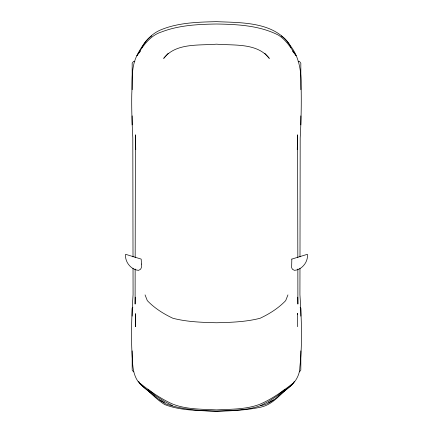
<?xml version="1.0" encoding="UTF-8"?>
<svg xmlns="http://www.w3.org/2000/svg" width="433" height="433" viewBox="0 0 433 433"><rect width="100%" height="100%" fill="white"/><g stroke="black" fill="none" stroke-linecap="round" stroke-linejoin="round"><path stroke-width="0.65" d="M135.15 269.028L135.107 304.074L135.242 297.168M135.172 257.57L135.421 134.842L135.74 149.661M297.531 314.694L297.536 313.357L297.493 326.704M299.972 268.357L299.923 294.721C301.509 318.742 302.488 342.941 299.874 366.919C299.88 373.977 296.448 380.472 291.458 385.294C281.482 392.195 273.25 403.713 260.536 405.645C246.561 410.711 231.157 410.224 216.5 411.096C199.332 410.76 181.941 409.521 165.644 403.848C156.952 398.571 149.304 391.811 141.542 385.294C134.073 378.88 132.736 368.9 132.417 359.634C130.804 338.027 131.61 316.312 133.077 294.721L133.028 268.357M299.988 256.872L300.188 137.916C301.211 120.055 301.514 102.161 301.081 84.278C301.222 70.752 299.068 57.021 290.565 46.012C275.052 21.488 241.966 22.825 216.5 21.65C197.729 22.132 178.196 22.57 160.627 29.937C149.358 34.683 142.23 45.086 136.893 55.603C130.923 67.456 132.449 81.215 131.773 94.053C131.502 108.688 132.054 123.308 132.812 137.916L133.012 256.872M297.26 149.661L297.579 134.842L297.828 257.57M287.945 294.889L285.699 300.626C278.451 308.199 269.543 313.822 260.109 318.26C245.868 321.941 231.125 322.379 216.5 322.758C201.875 322.379 187.132 321.941 172.891 318.26C163.458 313.822 154.549 308.199 147.301 300.626L145.055 294.889M142.029 47.506C144.2 42.932 147.469 38.716 151.734 35.934M294.402 381.321C290.841 387.611 283.669 390.804 278.765 395.903M132.866 307.387L132.173 308.318L132.173 316.128M299.447 371.893L300.827 370.031L300.827 350.882M168.231 53.291L163.685 58.395C175.885 42.656 199.012 45.654 216.5 44.166C233.988 45.654 257.115 42.656 269.315 58.395L264.769 53.291M140.655 50.937L136.893 55.603C143.02 45.909 150.078 35.436 161.688 31.901C179.094 25.206 198.043 24.313 216.5 24.004C237.468 24.378 259.383 25.423 278.43 35.127C286.24 40.085 291.073 48.117 296.107 55.603L292.345 50.937M284.703 390.566C277.921 397.483 270.766 404.963 260.937 407.117C246.361 410.3 231.363 410.825 216.5 411.35C199.158 410.349 181.07 410.922 164.632 404.53C158.51 400.714 153.25 395.773 148.297 390.566M285.001 389.164L277.548 395.61L268.395 401.526L260.536 405.645M292.394 383.746C282.446 391.502 272.108 398.842 260.536 403.994C246.637 409.558 231.227 409.104 216.5 409.899C201.773 409.104 186.363 409.558 172.464 403.994C160.892 398.842 150.554 391.502 140.606 383.746M273.245 399.935L268.536 402.679M134.88 61.34L133.553 61.34L132.173 63.196L132.173 89.696M298.12 61.34L299.447 61.34L300.827 63.196L300.827 89.696M164.464 402.679L159.755 399.935M172.464 405.645L164.605 401.526L155.452 395.61L147.999 389.164M281.266 35.934C285.531 38.716 288.8 42.932 290.971 47.506M154.235 395.903C149.331 390.804 142.159 387.611 138.598 381.321M300.134 307.387L300.827 308.318L300.827 316.128M133.553 371.893L132.173 370.031L132.173 350.882M297.758 297.168L297.893 304.074L297.85 269.028M135.469 314.694L135.507 326.704L135.464 313.357M300.827 115.876L300.827 124.915M132.173 115.876L132.173 124.915M141.499 264.054L141.364 267.724L140.481 269.342L138.533 270.354C131.037 269.819 124.612 261.77 125.613 254.301L141.174 259.091L141.499 264.054M291.826 259.091L291.636 267.724L292.519 269.342L294.467 270.354C301.963 269.819 308.388 261.77 307.387 254.301L291.826 259.091"/></g></svg>
